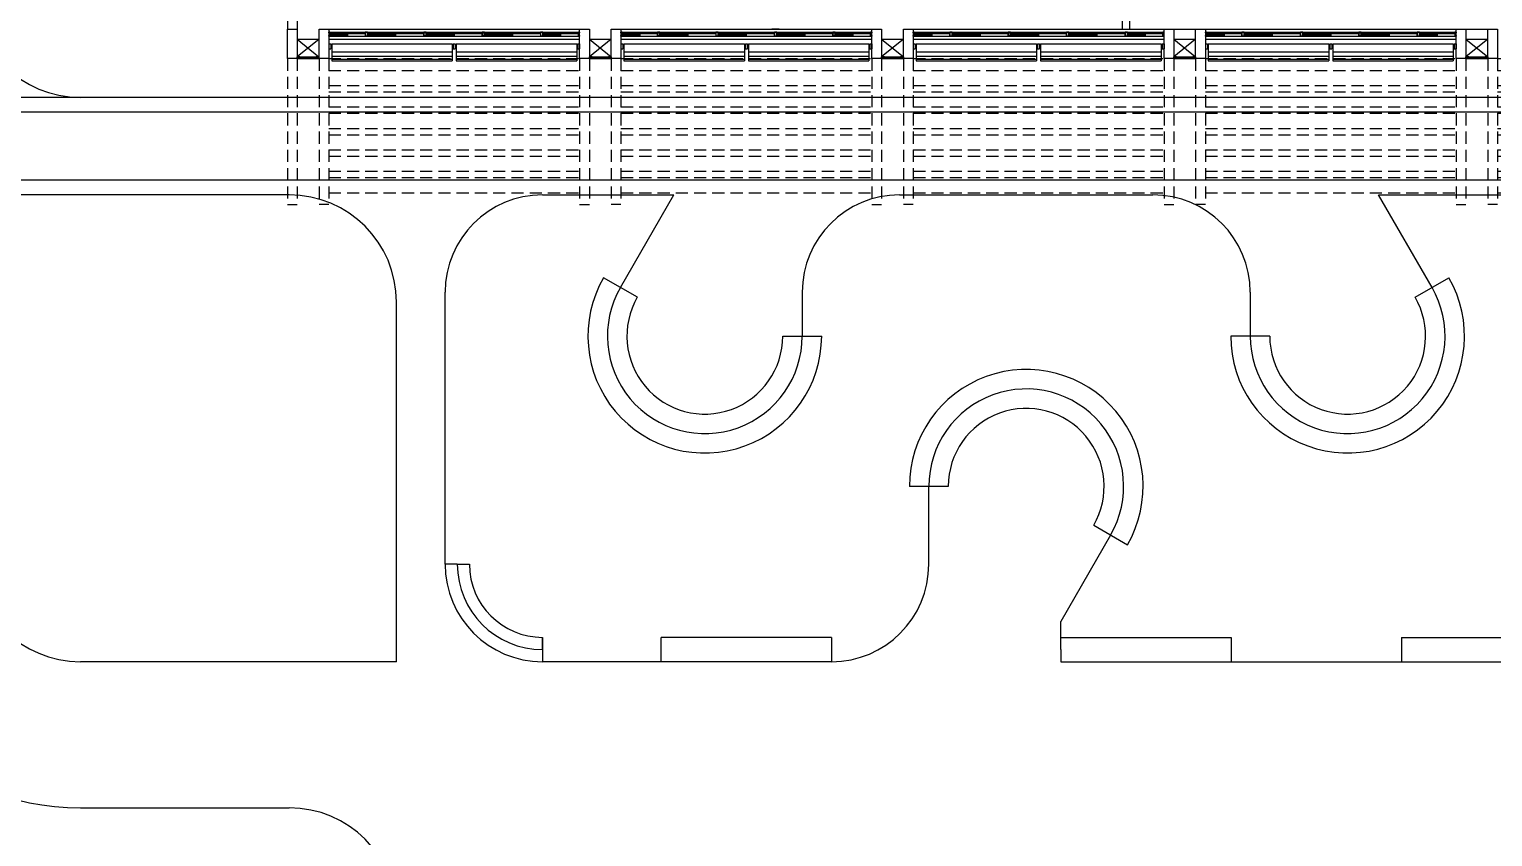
# Model space of a CAD drawing. Header units: millimetres. Extents: x 2801 to 3319, y 1187 to 1422.
# Drawn here: x 2967.02 to 2997.07, y 1297.77 to 1314.35 of the extents above; entities that cross this region are included whole.
import ezdxf

# ---------------------------------------------------------------- set-up
doc = ezdxf.new("R2010")
doc.units = ezdxf.units.MM
doc.linetypes.add('HIDDEN', pattern=[0.375, 0.25, -0.125])
for name, color, linetype in [('AR-ALV', 2, 'Continuous'), ('ar-banco-v', 1, 'Continuous'), ('AR-BRISES', 1, 'Continuous'), ('AR-CALÇADA', 1, 'Continuous'), ('AR-ESQ', 1, 'Continuous'), ('AR-ESQ-V', 1, 'Continuous'), ('AR-ESTC', 3, 'Continuous'), ('AR-PEITORIL', 1, 'Continuous'), ('AR-PERGOLAPROJ', 1, 'HIDDEN'), ('AR-PISO', 1, 'Continuous'), ('ar-podotactil', 1, 'Continuous'), ('AR-SHAFT', 1, 'Continuous'), ('BR-LINHAS', 1, 'Continuous'), ('BR-MONTANTE', 242, 'Continuous'), ('BR-PAINEL', 1, 'Continuous'), ('BR-SUPORTE', 1, 'Continuous'), ('DT-ESQ-BAGUETE-C', 2, 'Continuous'), ('DT-ESQ-BAGUETE-V', 1, 'Continuous'), ('DT-ESQ-CHAPA DOBRADA-V', 1, 'Continuous'), ('DT-ESQ-PERFIL CADEIRA-C', 2, 'Continuous'), ('DT-ESQ-PERFIL CADEIRA-V', 1, 'Continuous'), ('DT-ESQ-PERFIL U SIMPLES-C', 2, 'Continuous'), ('DT-ESQ-PERFIL U-C', 2, 'Continuous'), ('DT-ESQ-PERFIL U-V', 1, 'Continuous'), ('DT-ESQ-VENEZIANA-C', 2, 'Continuous'), ('DT-ESQ-VENEZIANA-V', 2, 'Continuous'), ('DT-ESQ-VIDRO-C', 2, 'Continuous'), ('insercao', 4, 'Continuous'), ('PG-PROJ', 1, 'HIDDEN')]:
    doc.layers.add(name, color=color, linetype=linetype)

# ---------------------------------------------------------------- blocks, each defined once
blk = doc.blocks.new('EF40-P')
at = {"layer": 'DT-ESQ-BAGUETE-C', "color": 2, "ltscale": 0.1}
for points in [[(0.073, -0.125), (0.06, -0.125), (0.06, -0.124), (0.073, -0.124, 0.414214), (0.073, -0.123), (0.073, -0.112, 0.414214), (0.073, -0.112), (0.06, -0.112), (0.06, -0.11), (0.073, -0.11, -0.414214), (0.075, -0.112), (0.075, -0.124, -0.414214)], [(0.339, -0.125), (0.352, -0.125), (0.352, -0.124), (0.34, -0.124, -0.414214), (0.339, -0.123), (0.339, -0.112, -0.414214), (0.34, -0.112), (0.352, -0.112), (0.352, -0.11), (0.339, -0.11, 0.414214), (0.337, -0.112), (0.337, -0.124, 0.414214)], [(0.422, -0.08), (0.409, -0.08), (0.409, -0.079), (0.422, -0.079, 0.414214), (0.422, -0.078), (0.422, -0.067, 0.414214), (0.422, -0.067), (0.409, -0.067), (0.409, -0.065), (0.422, -0.065, -0.414214), (0.424, -0.067), (0.424, -0.079, -0.414214)], [(0.702, -0.08), (0.715, -0.08), (0.715, -0.079), (0.702, -0.079, -0.414214), (0.702, -0.078), (0.702, -0.067, -0.414214), (0.702, -0.067), (0.715, -0.067), (0.715, -0.065), (0.702, -0.065, 0.414214), (0.7, -0.067), (0.7, -0.079, 0.414214)], [(0.848, -0.125), (0.835, -0.125), (0.835, -0.124), (0.848, -0.124, 0.414214), (0.848, -0.123), (0.848, -0.112, 0.414214), (0.848, -0.112), (0.835, -0.112), (0.835, -0.11), (0.848, -0.11, -0.414214), (0.85, -0.112), (0.85, -0.124, -0.414214)], [(1.326, -0.125), (1.34, -0.125), (1.34, -0.124), (1.327, -0.124, -0.414214), (1.326, -0.123), (1.326, -0.112, -0.414214), (1.327, -0.112), (1.34, -0.112), (1.34, -0.11), (1.326, -0.11, 0.414214), (1.325, -0.112), (1.325, -0.124, 0.414214)], [(1.41, -0.08), (1.396, -0.08), (1.396, -0.079), (1.409, -0.079, 0.414214), (1.41, -0.078), (1.41, -0.067, 0.414214), (1.409, -0.067), (1.396, -0.067), (1.396, -0.065), (1.41, -0.065, -0.414214), (1.411, -0.067), (1.411, -0.079, -0.414214)], [(1.901, -0.08), (1.915, -0.08), (1.915, -0.079), (1.902, -0.079, -0.414214), (1.901, -0.078), (1.901, -0.067, -0.414214), (1.902, -0.067), (1.915, -0.067), (1.915, -0.065), (1.901, -0.065, 0.414214), (1.9, -0.067), (1.9, -0.079, 0.414214)], [(2.048, -0.125), (2.035, -0.125), (2.035, -0.124), (2.048, -0.124, 0.414214), (2.048, -0.123), (2.048, -0.112, 0.414214), (2.048, -0.112), (2.035, -0.112), (2.035, -0.11), (2.048, -0.11, -0.414214), (2.05, -0.112), (2.05, -0.124, -0.414214)], [(2.526, -0.125), (2.54, -0.125), (2.54, -0.124), (2.527, -0.124, -0.414214), (2.526, -0.123), (2.526, -0.112, -0.414214), (2.527, -0.112), (2.54, -0.112), (2.54, -0.11), (2.526, -0.11, 0.414214), (2.525, -0.112), (2.525, -0.124, 0.414214)], [(2.61, -0.08), (2.596, -0.08), (2.596, -0.079), (2.609, -0.079, 0.414214), (2.61, -0.078), (2.61, -0.067, 0.414214), (2.609, -0.067), (2.596, -0.067), (2.596, -0.065), (2.61, -0.065, -0.414214), (2.611, -0.067), (2.611, -0.079, -0.414214)], [(3.101, -0.08), (3.115, -0.08), (3.115, -0.079), (3.102, -0.079, -0.414214), (3.101, -0.078), (3.101, -0.067, -0.414214), (3.102, -0.067), (3.115, -0.067), (3.115, -0.065), (3.101, -0.065, 0.414214), (3.1, -0.067), (3.1, -0.079, 0.414214)], [(3.248, -0.125), (3.235, -0.125), (3.235, -0.124), (3.248, -0.124, 0.414214), (3.248, -0.123), (3.248, -0.112, 0.414214), (3.248, -0.112), (3.235, -0.112), (3.235, -0.11), (3.248, -0.11, -0.414214), (3.25, -0.112), (3.25, -0.124, -0.414214)], [(3.726, -0.125), (3.74, -0.125), (3.74, -0.124), (3.727, -0.124, -0.414214), (3.726, -0.123), (3.726, -0.112, -0.414214), (3.727, -0.112), (3.74, -0.112), (3.74, -0.11), (3.726, -0.11, 0.414214), (3.725, -0.112), (3.725, -0.124, 0.414214)], [(3.81, -0.08), (3.796, -0.08), (3.796, -0.079), (3.809, -0.079, 0.414214), (3.81, -0.078), (3.81, -0.067, 0.414214), (3.809, -0.067), (3.796, -0.067), (3.796, -0.065), (3.81, -0.065, -0.414214), (3.811, -0.067), (3.811, -0.079, -0.414214)], [(4.301, -0.08), (4.315, -0.08), (4.315, -0.079), (4.302, -0.079, -0.414214), (4.301, -0.078), (4.301, -0.067, -0.414214), (4.302, -0.067), (4.315, -0.067), (4.315, -0.065), (4.301, -0.065, 0.414214), (4.3, -0.067), (4.3, -0.079, 0.414214)], [(4.448, -0.125), (4.435, -0.125), (4.435, -0.124), (4.448, -0.124, 0.414214), (4.448, -0.123), (4.448, -0.112, 0.414214), (4.448, -0.112), (4.435, -0.112), (4.435, -0.11), (4.448, -0.11, -0.414214), (4.45, -0.112), (4.45, -0.124, -0.414214)], [(4.714, -0.125), (4.727, -0.125), (4.727, -0.124), (4.714, -0.124, -0.414214), (4.714, -0.123), (4.714, -0.112, -0.414214), (4.714, -0.112), (4.727, -0.112), (4.727, -0.11), (4.714, -0.11, 0.414214), (4.712, -0.112), (4.712, -0.124, 0.414214)], [(4.797, -0.08), (4.784, -0.08), (4.784, -0.079), (4.797, -0.079, 0.414214), (4.797, -0.078), (4.797, -0.067, 0.414214), (4.797, -0.067), (4.784, -0.067), (4.784, -0.065), (4.797, -0.065, -0.414214), (4.799, -0.067), (4.799, -0.079, -0.414214)], [(5.076, -0.08), (5.09, -0.08), (5.09, -0.079), (5.077, -0.079, -0.414214), (5.076, -0.078), (5.076, -0.067, -0.414214), (5.077, -0.067), (5.09, -0.067), (5.09, -0.065), (5.076, -0.065, 0.414214), (5.075, -0.067), (5.075, -0.079, 0.414214)]]:
    blk.add_lwpolyline(points, format="xyb", close=True, dxfattribs=at)
at = {"layer": 'DT-ESQ-BAGUETE-V', "color": 1, "ltscale": 0.1}
for p, q in [((0.073, -0.11), (0.339, -0.11)), ((0.848, -0.11), (1.326, -0.11)), ((2.048, -0.11), (2.526, -0.11)), ((3.248, -0.11), (3.726, -0.11)), ((4.448, -0.11), (4.714, -0.11))]:
    blk.add_line(p, q, dxfattribs=at)
at = {"layer": 'DT-ESQ-BAGUETE-V', "ltscale": 0.1}
for p, q in [((0.422, -0.065), (0.702, -0.065)), ((1.41, -0.065), (1.901, -0.065)), ((2.61, -0.065), (3.101, -0.065)), ((3.81, -0.065), (4.301, -0.065)), ((4.797, -0.065), (5.076, -0.065))]:
    blk.add_line(p, q, dxfattribs=at)
at = {"layer": 'DT-ESQ-CHAPA DOBRADA-V', "ltscale": 0.1}
for p, q in [((0.025, -0.077), (0.374, -0.077)), ((0.025, -0.08), (0.374, -0.08)), ((0.8, -0.077), (1.361, -0.077)), ((0.8, -0.08), (1.361, -0.08)), ((4.4, -0.077), (4.749, -0.077)), ((4.4, -0.08), (4.749, -0.08))]:
    blk.add_line(p, q, dxfattribs=at)
at = {"layer": 'DT-ESQ-CHAPA DOBRADA-V', "color": 1, "ltscale": 0.1}
for p, q in [((2, -0.077), (2.561, -0.077)), ((2, -0.08), (2.561, -0.08)), ((3.2, -0.077), (3.761, -0.077)), ((3.2, -0.08), (3.761, -0.08))]:
    blk.add_line(p, q, dxfattribs=at)
at = {"layer": 'DT-ESQ-PERFIL CADEIRA-C', "color": 2, "ltscale": 0.1}
for p, q in [((0.025, -0.134), (0.073, -0.134)), ((0.385, -0.134), (0.339, -0.134)), ((0.376, -0.088), (0.422, -0.088)), ((0.75, -0.088), (0.702, -0.088)), ((0.8, -0.134), (0.848, -0.134)), ((1.373, -0.134), (1.326, -0.134)), ((1.363, -0.088), (1.41, -0.088)), ((1.95, -0.088), (1.901, -0.088)), ((2, -0.134), (2.048, -0.134)), ((2.573, -0.134), (2.526, -0.134)), ((2.563, -0.088), (2.61, -0.088)), ((3.15, -0.088), (3.101, -0.088)), ((3.2, -0.134), (3.248, -0.134)), ((3.773, -0.134), (3.726, -0.134)), ((3.763, -0.088), (3.81, -0.088)), ((4.35, -0.088), (4.301, -0.088)), ((4.76, -0.134), (4.714, -0.134)), ((4.751, -0.088), (4.797, -0.088)), ((5.125, -0.088), (5.076, -0.088))]:
    blk.add_line(p, q, dxfattribs=at)
at = {"layer": 'DT-ESQ-PERFIL CADEIRA-C', "ltscale": 0.1}
blk.add_line((4.4, -0.134), (4.448, -0.134), dxfattribs=at)
at = {"layer": 'DT-ESQ-PERFIL CADEIRA-C', "color": 2, "ltscale": 0.1}
for points in [[(0.073, -0.135), (0.025, -0.135), (0.025, -0.134), (0.06, -0.134, -0.198912), (0.059, -0.133, -0.198913), (0.058, -0.132), (0.058, -0.112, 0.414214), (0.058, -0.112), (0.025, -0.112), (0.025, -0.11), (0.058, -0.11, -0.414214), (0.06, -0.112), (0.06, -0.124), (0.06, -0.125), (0.06, -0.132), (0.073, -0.132, -1)], [(0.339, -0.132, 1), (0.339, -0.135), (0.385, -0.135, 0.414214), (0.387, -0.133), (0.387, -0.112, 0.414214), (0.385, -0.11), (0.354, -0.11, 0.414214), (0.352, -0.112), (0.352, -0.132)], [(0.352, -0.134, 0.198913), (0.354, -0.133, 0.198913), (0.354, -0.132), (0.354, -0.112, -0.414214), (0.354, -0.112), (0.385, -0.112, -0.414214), (0.386, -0.112), (0.386, -0.133, -0.414214), (0.385, -0.134)], [(0.422, -0.087, -1), (0.422, -0.09), (0.376, -0.09, -0.414214), (0.374, -0.088), (0.374, -0.067, -0.414214), (0.376, -0.065), (0.407, -0.065, -0.414214), (0.409, -0.067), (0.409, -0.087)], [(0.409, -0.088, -0.198913), (0.408, -0.088, -0.198913), (0.407, -0.087), (0.407, -0.067, 0.414214), (0.407, -0.067), (0.376, -0.067, 0.414214), (0.375, -0.067), (0.375, -0.088, 0.414214), (0.376, -0.088)], [(0.702, -0.09), (0.75, -0.09), (0.75, -0.088), (0.715, -0.088, 0.198912), (0.716, -0.088, 0.198913), (0.716, -0.087), (0.716, -0.067, -0.414214), (0.717, -0.067), (0.75, -0.067), (0.75, -0.065), (0.716, -0.065, 0.414214), (0.715, -0.067), (0.715, -0.079), (0.715, -0.08), (0.715, -0.087), (0.702, -0.087, 1)], [(0.848, -0.135), (0.8, -0.135), (0.8, -0.134), (0.835, -0.134, -0.198912), (0.834, -0.133, -0.198913), (0.833, -0.132), (0.833, -0.112, 0.414214), (0.833, -0.112), (0.8, -0.112), (0.8, -0.11), (0.833, -0.11, -0.414214), (0.835, -0.112), (0.835, -0.124), (0.835, -0.125), (0.835, -0.132), (0.848, -0.132, -1)], [(1.326, -0.132, 1), (1.326, -0.135), (1.373, -0.135, 0.414214), (1.375, -0.133), (1.375, -0.112, 0.414214), (1.373, -0.11), (1.341, -0.11, 0.414214), (1.34, -0.112), (1.34, -0.132)], [(1.34, -0.134, 0.198913), (1.341, -0.133, 0.198913), (1.341, -0.132), (1.341, -0.112, -0.414214), (1.342, -0.112), (1.373, -0.112, -0.414214), (1.373, -0.112), (1.373, -0.133, -0.414214), (1.373, -0.134)], [(1.41, -0.087, -1), (1.41, -0.09), (1.363, -0.09, -0.414214), (1.361, -0.088), (1.361, -0.067, -0.414214), (1.363, -0.065), (1.395, -0.065, -0.414214), (1.396, -0.067), (1.396, -0.087)], [(1.396, -0.088, -0.198913), (1.395, -0.088, -0.198913), (1.395, -0.087), (1.395, -0.067, 0.414214), (1.394, -0.067), (1.363, -0.067, 0.414214), (1.363, -0.067), (1.363, -0.088, 0.414214), (1.363, -0.088)], [(1.901, -0.09), (1.95, -0.09), (1.95, -0.088), (1.915, -0.088, 0.198912), (1.916, -0.088, 0.198913), (1.916, -0.087), (1.916, -0.067, -0.414214), (1.917, -0.067), (1.95, -0.067), (1.95, -0.065), (1.916, -0.065, 0.414214), (1.915, -0.067), (1.915, -0.079), (1.915, -0.08), (1.915, -0.087), (1.901, -0.087, 1)], [(2.048, -0.135), (2, -0.135), (2, -0.134), (2.035, -0.134, -0.198912), (2.034, -0.133, -0.198913), (2.033, -0.132), (2.033, -0.112, 0.414214), (2.033, -0.112), (2, -0.112), (2, -0.11), (2.033, -0.11, -0.414214), (2.035, -0.112), (2.035, -0.124), (2.035, -0.125), (2.035, -0.132), (2.048, -0.132, -1)], [(2.526, -0.132, 1), (2.526, -0.135), (2.573, -0.135, 0.414214), (2.575, -0.133), (2.575, -0.112, 0.414214), (2.573, -0.11), (2.541, -0.11, 0.414214), (2.54, -0.112), (2.54, -0.132)], [(2.54, -0.134, 0.198913), (2.541, -0.133, 0.198913), (2.541, -0.132), (2.541, -0.112, -0.414214), (2.542, -0.112), (2.573, -0.112, -0.414214), (2.573, -0.112), (2.573, -0.133, -0.414214), (2.573, -0.134)], [(2.61, -0.087, -1), (2.61, -0.09), (2.563, -0.09, -0.414214), (2.561, -0.088), (2.561, -0.067, -0.414214), (2.563, -0.065), (2.595, -0.065, -0.414214), (2.596, -0.067), (2.596, -0.087)], [(2.596, -0.088, -0.198913), (2.595, -0.088, -0.198913), (2.595, -0.087), (2.595, -0.067, 0.414214), (2.594, -0.067), (2.563, -0.067, 0.414214), (2.563, -0.067), (2.563, -0.088, 0.414214), (2.563, -0.088)], [(3.101, -0.09), (3.15, -0.09), (3.15, -0.088), (3.115, -0.088, 0.198912), (3.116, -0.088, 0.198913), (3.116, -0.087), (3.116, -0.067, -0.414214), (3.117, -0.067), (3.15, -0.067), (3.15, -0.065), (3.116, -0.065, 0.414214), (3.115, -0.067), (3.115, -0.079), (3.115, -0.08), (3.115, -0.087), (3.101, -0.087, 1)], [(3.248, -0.135), (3.2, -0.135), (3.2, -0.134), (3.235, -0.134, -0.198912), (3.234, -0.133, -0.198913), (3.233, -0.132), (3.233, -0.112, 0.414214), (3.233, -0.112), (3.2, -0.112), (3.2, -0.11), (3.233, -0.11, -0.414214), (3.235, -0.112), (3.235, -0.124), (3.235, -0.125), (3.235, -0.132), (3.248, -0.132, -1)], [(3.726, -0.132, 1), (3.726, -0.135), (3.773, -0.135, 0.414214), (3.775, -0.133), (3.775, -0.112, 0.414214), (3.773, -0.11), (3.741, -0.11, 0.414214), (3.74, -0.112), (3.74, -0.132)], [(3.74, -0.134, 0.198913), (3.741, -0.133, 0.198913), (3.741, -0.132), (3.741, -0.112, -0.414214), (3.742, -0.112), (3.773, -0.112, -0.414214), (3.773, -0.112), (3.773, -0.133, -0.414214), (3.773, -0.134)], [(3.81, -0.087, -1), (3.81, -0.09), (3.763, -0.09, -0.414214), (3.761, -0.088), (3.761, -0.067, -0.414214), (3.763, -0.065), (3.795, -0.065, -0.414214), (3.796, -0.067), (3.796, -0.087)], [(3.796, -0.088, -0.198913), (3.795, -0.088, -0.198913), (3.795, -0.087), (3.795, -0.067, 0.414214), (3.794, -0.067), (3.763, -0.067, 0.414214), (3.763, -0.067), (3.763, -0.088, 0.414214), (3.763, -0.088)], [(4.301, -0.09), (4.35, -0.09), (4.35, -0.088), (4.315, -0.088, 0.198912), (4.316, -0.088, 0.198913), (4.316, -0.087), (4.316, -0.067, -0.414214), (4.317, -0.067), (4.35, -0.067), (4.35, -0.065), (4.316, -0.065, 0.414214), (4.315, -0.067), (4.315, -0.079), (4.315, -0.08), (4.315, -0.087), (4.301, -0.087, 1)], [(4.448, -0.135), (4.4, -0.135), (4.4, -0.134), (4.435, -0.134, -0.198912), (4.434, -0.133, -0.198913), (4.433, -0.132), (4.433, -0.112, 0.414214), (4.433, -0.112), (4.4, -0.112), (4.4, -0.11), (4.433, -0.11, -0.414214), (4.435, -0.112), (4.435, -0.124), (4.435, -0.125), (4.435, -0.132), (4.448, -0.132, -1)], [(4.714, -0.132, 1), (4.714, -0.135), (4.76, -0.135, 0.414214), (4.762, -0.133), (4.762, -0.112, 0.414214), (4.76, -0.11), (4.729, -0.11, 0.414214), (4.727, -0.112), (4.727, -0.132)], [(4.727, -0.134, 0.198913), (4.729, -0.133, 0.198913), (4.729, -0.132), (4.729, -0.112, -0.414214), (4.729, -0.112), (4.76, -0.112, -0.414214), (4.761, -0.112), (4.761, -0.133, -0.414214), (4.76, -0.134)], [(4.797, -0.087, -1), (4.797, -0.09), (4.751, -0.09, -0.414214), (4.749, -0.088), (4.749, -0.067, -0.414214), (4.751, -0.065), (4.782, -0.065, -0.414214), (4.784, -0.067), (4.784, -0.087)], [(4.784, -0.088, -0.198913), (4.783, -0.088, -0.198913), (4.782, -0.087), (4.782, -0.067, 0.414214), (4.782, -0.067), (4.751, -0.067, 0.414214), (4.75, -0.067), (4.75, -0.088, 0.414214), (4.751, -0.088)], [(5.076, -0.09), (5.125, -0.09), (5.125, -0.088), (5.09, -0.088, 0.198912), (5.091, -0.088, 0.198913), (5.091, -0.087), (5.091, -0.067, -0.414214), (5.092, -0.067), (5.125, -0.067), (5.125, -0.065), (5.091, -0.065, 0.414214), (5.09, -0.067), (5.09, -0.079), (5.09, -0.08), (5.09, -0.087), (5.076, -0.087, 1)]]:
    blk.add_lwpolyline(points, format="xyb", close=True, dxfattribs=at)
at = {"layer": 'DT-ESQ-PERFIL CADEIRA-V', "color": 1, "ltscale": 0.1}
for p, q in [((0.073, -0.135), (0.339, -0.135)), ((0.848, -0.135), (1.326, -0.135)), ((2.048, -0.135), (2.526, -0.135)), ((2.595, -0.09), (3.101, -0.09)), ((3.795, -0.09), (4.301, -0.09)), ((4.448, -0.135), (4.714, -0.135)), ((4.782, -0.09), (5.076, -0.09))]:
    blk.add_line(p, q, dxfattribs=at)
at = {"layer": 'DT-ESQ-PERFIL CADEIRA-V', "ltscale": 0.1}
for p, q in [((0.407, -0.09), (0.702, -0.09)), ((1.395, -0.09), (1.901, -0.09))]:
    blk.add_line(p, q, dxfattribs=at)
at = {"layer": 'DT-ESQ-PERFIL CADEIRA-V', "color": 2, "ltscale": 0.1}
blk.add_line((3.248, -0.135), (3.726, -0.135), dxfattribs=at)
at = {"layer": 'DT-ESQ-PERFIL U SIMPLES-C', "color": 2, "ltscale": 0.1}
for points in [[(0.376, -0.102), (0.384, -0.102), (0.384, -0.1), (0.376, -0.1, -0.414214), (0.375, -0.1), (0.375, -0.092, -0.414214), (0.376, -0.091), (0.384, -0.091), (0.384, -0.09), (0.376, -0.09, 0.414214), (0.374, -0.092), (0.374, -0.1, 0.414214)], [(0.385, -0.098), (0.378, -0.098), (0.378, -0.1), (0.385, -0.1, -0.414214), (0.386, -0.1), (0.386, -0.108, -0.414214), (0.385, -0.109), (0.378, -0.109), (0.378, -0.11), (0.385, -0.11, 0.414214), (0.387, -0.108), (0.387, -0.1, 0.414214)], [(1.363, -0.102), (1.371, -0.102), (1.371, -0.1), (1.363, -0.1, -0.414214), (1.363, -0.1), (1.363, -0.092, -0.414214), (1.363, -0.091), (1.371, -0.091), (1.371, -0.09), (1.363, -0.09, 0.414214), (1.361, -0.092), (1.361, -0.1, 0.414214)], [(1.373, -0.098), (1.365, -0.098), (1.365, -0.1), (1.373, -0.1, -0.414214), (1.373, -0.1), (1.373, -0.108, -0.414214), (1.373, -0.109), (1.365, -0.109), (1.365, -0.11), (1.373, -0.11, 0.414214), (1.375, -0.108), (1.375, -0.1, 0.414214)], [(2.563, -0.102), (2.571, -0.102), (2.571, -0.1), (2.563, -0.1, -0.414214), (2.563, -0.1), (2.563, -0.092, -0.414214), (2.563, -0.091), (2.571, -0.091), (2.571, -0.09), (2.563, -0.09, 0.414214), (2.561, -0.092), (2.561, -0.1, 0.414214)], [(2.573, -0.098), (2.565, -0.098), (2.565, -0.1), (2.573, -0.1, -0.414214), (2.573, -0.1), (2.573, -0.108, -0.414214), (2.573, -0.109), (2.565, -0.109), (2.565, -0.11), (2.573, -0.11, 0.414214), (2.575, -0.108), (2.575, -0.1, 0.414214)], [(3.763, -0.102), (3.771, -0.102), (3.771, -0.1), (3.763, -0.1, -0.414214), (3.763, -0.1), (3.763, -0.092, -0.414214), (3.763, -0.091), (3.771, -0.091), (3.771, -0.09), (3.763, -0.09, 0.414214), (3.761, -0.092), (3.761, -0.1, 0.414214)], [(3.773, -0.098), (3.765, -0.098), (3.765, -0.1), (3.773, -0.1, -0.414214), (3.773, -0.1), (3.773, -0.108, -0.414214), (3.773, -0.109), (3.765, -0.109), (3.765, -0.11), (3.773, -0.11, 0.414214), (3.775, -0.108), (3.775, -0.1, 0.414214)], [(4.751, -0.102), (4.759, -0.102), (4.759, -0.1), (4.751, -0.1, -0.414214), (4.75, -0.1), (4.75, -0.092, -0.414214), (4.751, -0.091), (4.759, -0.091), (4.759, -0.09), (4.751, -0.09, 0.414214), (4.749, -0.092), (4.749, -0.1, 0.414214)], [(4.76, -0.098), (4.752, -0.098), (4.752, -0.1), (4.76, -0.1, -0.414214), (4.761, -0.1), (4.761, -0.108, -0.414214), (4.76, -0.109), (4.752, -0.109), (4.752, -0.11), (4.76, -0.11, 0.414214), (4.762, -0.108), (4.762, -0.1, 0.414214)]]:
    blk.add_lwpolyline(points, format="xyb", close=True, dxfattribs=at)
at = {"layer": 'DT-ESQ-PERFIL U-C', "color": 2, "ltscale": 0.1}
for points in [[(0, -0.062, -0.414214), (0.001, -0.06), (0.023, -0.06, -0.414214), (0.025, -0.062), (0.025, -0.139, -0.414214), (0.023, -0.14), (0.001, -0.14, -0.414214), (0, -0.139), (0, -0.125), (0.001, -0.125), (0.001, -0.138, 0.414214), (0.002, -0.139), (0.023, -0.139, 0.414214), (0.023, -0.138), (0.023, -0.062, 0.414214), (0.023, -0.062), (0.002, -0.062, 0.414214), (0.001, -0.062), (0.001, -0.075), (0, -0.075)], [(0.775, -0.062, 0.414214), (0.773, -0.06), (0.751, -0.06, 0.414214), (0.75, -0.062), (0.75, -0.139, 0.414214), (0.751, -0.14), (0.773, -0.14, 0.414214), (0.775, -0.139), (0.775, -0.125), (0.773, -0.125), (0.773, -0.138, -0.414214), (0.773, -0.139), (0.752, -0.139, -0.414214), (0.751, -0.138), (0.751, -0.062, -0.414214), (0.752, -0.062), (0.773, -0.062, -0.414214), (0.773, -0.062), (0.773, -0.075), (0.775, -0.075)], [(0.775, -0.062, -0.414214), (0.776, -0.06), (0.798, -0.06, -0.414214), (0.8, -0.062), (0.8, -0.139, -0.414214), (0.798, -0.14), (0.776, -0.14, -0.414214), (0.775, -0.139), (0.775, -0.125), (0.776, -0.125), (0.776, -0.138, 0.414214), (0.777, -0.139), (0.798, -0.139, 0.414214), (0.798, -0.138), (0.798, -0.062, 0.414214), (0.798, -0.062), (0.777, -0.062, 0.414214), (0.776, -0.062), (0.776, -0.075), (0.775, -0.075)], [(1.975, -0.062, 0.414214), (1.973, -0.06), (1.951, -0.06, 0.414214), (1.95, -0.062), (1.95, -0.139, 0.414214), (1.951, -0.14), (1.973, -0.14, 0.414214), (1.975, -0.139), (1.975, -0.125), (1.973, -0.125), (1.973, -0.138, -0.414214), (1.973, -0.139), (1.952, -0.139, -0.414214), (1.951, -0.138), (1.951, -0.062, -0.414214), (1.952, -0.062), (1.973, -0.062, -0.414214), (1.973, -0.062), (1.973, -0.075), (1.975, -0.075)], [(1.975, -0.062, -0.414214), (1.976, -0.06), (1.998, -0.06, -0.414214), (2, -0.062), (2, -0.139, -0.414214), (1.998, -0.14), (1.976, -0.14, -0.414214), (1.975, -0.139), (1.975, -0.125), (1.976, -0.125), (1.976, -0.138, 0.414214), (1.977, -0.139), (1.998, -0.139, 0.414214), (1.998, -0.138), (1.998, -0.062, 0.414214), (1.998, -0.062), (1.977, -0.062, 0.414214), (1.976, -0.062), (1.976, -0.075), (1.975, -0.075)], [(3.175, -0.062, 0.414214), (3.173, -0.06), (3.151, -0.06, 0.414214), (3.15, -0.062), (3.15, -0.139, 0.414214), (3.151, -0.14), (3.173, -0.14, 0.414214), (3.175, -0.139), (3.175, -0.125), (3.173, -0.125), (3.173, -0.138, -0.414214), (3.173, -0.139), (3.152, -0.139, -0.414214), (3.151, -0.138), (3.151, -0.062, -0.414214), (3.152, -0.062), (3.173, -0.062, -0.414214), (3.173, -0.062), (3.173, -0.075), (3.175, -0.075)], [(3.175, -0.062, -0.414214), (3.176, -0.06), (3.198, -0.06, -0.414214), (3.2, -0.062), (3.2, -0.139, -0.414214), (3.198, -0.14), (3.176, -0.14, -0.414214), (3.175, -0.139), (3.175, -0.125), (3.176, -0.125), (3.176, -0.138, 0.414214), (3.177, -0.139), (3.198, -0.139, 0.414214), (3.198, -0.138), (3.198, -0.062, 0.414214), (3.198, -0.062), (3.177, -0.062, 0.414214), (3.176, -0.062), (3.176, -0.075), (3.175, -0.075)], [(4.375, -0.062, 0.414214), (4.373, -0.06), (4.351, -0.06, 0.414214), (4.35, -0.062), (4.35, -0.139, 0.414214), (4.351, -0.14), (4.373, -0.14, 0.414214), (4.375, -0.139), (4.375, -0.125), (4.373, -0.125), (4.373, -0.138, -0.414214), (4.373, -0.139), (4.352, -0.139, -0.414214), (4.351, -0.138), (4.351, -0.062, -0.414214), (4.352, -0.062), (4.373, -0.062, -0.414214), (4.373, -0.062), (4.373, -0.075), (4.375, -0.075)], [(4.375, -0.062, -0.414214), (4.376, -0.06), (4.398, -0.06, -0.414214), (4.4, -0.062), (4.4, -0.139, -0.414214), (4.398, -0.14), (4.376, -0.14, -0.414214), (4.375, -0.139), (4.375, -0.125), (4.376, -0.125), (4.376, -0.138, 0.414214), (4.377, -0.139), (4.398, -0.139, 0.414214), (4.398, -0.138), (4.398, -0.062, 0.414214), (4.398, -0.062), (4.377, -0.062, 0.414214), (4.376, -0.062), (4.376, -0.075), (4.375, -0.075)], [(5.15, -0.062, 0.414214), (5.148, -0.06), (5.126, -0.06, 0.414214), (5.125, -0.062), (5.125, -0.139, 0.414214), (5.126, -0.14), (5.148, -0.14, 0.414214), (5.15, -0.139), (5.15, -0.125), (5.148, -0.125), (5.148, -0.138, -0.414214), (5.148, -0.139), (5.127, -0.139, -0.414214), (5.126, -0.138), (5.126, -0.062, -0.414214), (5.127, -0.062), (5.148, -0.062, -0.414214), (5.148, -0.062), (5.148, -0.075), (5.15, -0.075)]]:
    blk.add_lwpolyline(points, format="xyb", close=True, dxfattribs=at)
at = {"layer": 'DT-ESQ-PERFIL U-V', "color": 1, "ltscale": 0.1}
for p, q in [((0.023, -0.06), (0.751, -0.06)), ((0.023, -0.14), (0.751, -0.14)), ((0.798, -0.06), (1.951, -0.06)), ((0.798, -0.14), (1.951, -0.14)), ((1.998, -0.06), (3.151, -0.06)), ((1.998, -0.14), (3.151, -0.14)), ((4.398, -0.06), (5.126, -0.06)), ((4.398, -0.14), (5.126, -0.14))]:
    blk.add_line(p, q, dxfattribs=at)
at = {"layer": 'DT-ESQ-PERFIL U-V', "ltscale": 0.1}
for p, q in [((3.198, -0.06), (4.351, -0.06)), ((3.198, -0.14), (4.351, -0.14))]:
    blk.add_line(p, q, dxfattribs=at)
at = {"layer": 'DT-ESQ-VIDRO-C', "ltscale": 0.1}
for points in [[(0.063, -0.13), (0.063, -0.127), (0.349, -0.127), (0.349, -0.13)], [(0.713, -0.085), (0.713, -0.082), (0.411, -0.082), (0.411, -0.085)], [(0.838, -0.13), (0.838, -0.127), (1.337, -0.127), (1.337, -0.13)], [(1.912, -0.085), (1.912, -0.082), (1.399, -0.082), (1.399, -0.085)], [(2.038, -0.13), (2.038, -0.127), (2.537, -0.127), (2.537, -0.13)], [(3.112, -0.085), (3.112, -0.082), (2.599, -0.082), (2.599, -0.085)], [(3.238, -0.13), (3.238, -0.127), (3.737, -0.127), (3.737, -0.13)], [(4.312, -0.085), (4.312, -0.082), (3.799, -0.082), (3.799, -0.085)], [(4.438, -0.13), (4.438, -0.127), (4.724, -0.127), (4.724, -0.13)], [(5.087, -0.085), (5.087, -0.082), (4.786, -0.082), (4.786, -0.085)]]:
    blk.add_lwpolyline(points, close=True, dxfattribs=at)
blk = doc.blocks.new('BR-MODULO1')
at = {"layer": 'BR-LINHAS'}
for p, q in [((0.06, -0.265), (2.535, -0.265)), ((2.615, -0.265), (5.09, -0.265)), ((0.06, -0.352), (2.535, -0.352)), ((0.06, -0.415), (2.535, -0.415)), ((2.615, -0.352), (5.09, -0.352)), ((2.615, -0.415), (5.09, -0.415))]:
    blk.add_line(p, q, dxfattribs=at)
at = {"layer": 'BR-MONTANTE'}
for p, q in [((0, -0.1), (0, -0.2)), ((0, -0.1), (0.04, -0.1)), ((0, -0.2), (0.04, -0.2)), ((0.04, -0.1), (0.04, -0.2)), ((2.555, -0.1), (2.595, -0.1)), ((2.555, -0.1), (2.555, -0.2)), ((2.555, -0.2), (2.595, -0.2)), ((2.595, -0.1), (2.595, -0.2)), ((5.11, -0.1), (5.11, -0.2)), ((5.11, -0.1), (5.15, -0.1)), ((5.11, -0.2), (5.15, -0.2)), ((5.15, -0.1), (5.15, -0.2))]:
    blk.add_line(p, q, dxfattribs=at)
at = {"layer": 'BR-PAINEL'}
for p, q in [((0.06, -0.1), (2.535, -0.1)), ((0.06, -0.1), (0.06, -0.45)), ((2.535, -0.1), (2.535, -0.45)), ((2.615, -0.1), (2.615, -0.45)), ((2.615, -0.1), (5.09, -0.1)), ((5.09, -0.1), (5.09, -0.45)), ((0.06, -0.45), (2.535, -0.45)), ((2.615, -0.45), (5.09, -0.45))]:
    blk.add_line(p, q, dxfattribs=at)
at = {"layer": 'BR-SUPORTE'}
for p, q in [((0.04, -0.14), (0.06, -0.14)), ((0.04, -0.16), (0.06, -0.16)), ((0.05, -0.14), (0.05, -0.16)), ((2.535, -0.14), (2.555, -0.14)), ((2.535, -0.16), (2.555, -0.16)), ((2.545, -0.14), (2.545, -0.16)), ((2.615, -0.14), (2.595, -0.14)), ((2.615, -0.16), (2.595, -0.16)), ((2.605, -0.14), (2.605, -0.16)), ((5.09, -0.14), (5.11, -0.14)), ((5.09, -0.16), (5.11, -0.16)), ((5.1, -0.14), (5.1, -0.16))]:
    blk.add_line(p, q, dxfattribs=at)
blk = doc.blocks.new('PG-MODULO1-PJ-B')
at = {"layer": 'PG-PROJ'}
for p, q in [((0, 0), (0, -3)), ((5.55, 0), (5.55, -3)), ((0.2, 0), (5.35, 0)), ((0.2, 0), (0.2, -3)), ((0.2, -0.245), (5.35, -0.245)), ((5.35, 0), (5.35, -3)), ((0.2, -0.555), (5.35, -0.555)), ((0.2, -0.685), (5.35, -0.685)), ((0.2, -0.995), (5.35, -0.995)), ((0.2, -1.125), (5.35, -1.125)), ((0.2, -1.435), (5.35, -1.435)), ((0.2, -1.565), (5.35, -1.565)), ((0.2, -1.875), (5.35, -1.875)), ((0.2, -2.005), (5.35, -2.005)), ((0.2, -2.315), (5.35, -2.315)), ((0.2, -2.445), (5.35, -2.445)), ((0.2, -3), (0, -3)), ((0.2, -2.755), (5.35, -2.755)), ((5.35, -3), (5.55, -3))]:
    blk.add_line(p, q, dxfattribs=at)
blk = doc.blocks.new('EF01C-P')
at = {"layer": 'DT-ESQ-BAGUETE-C', "ltscale": 0.1}
for points in [[(0.002, 0.035), (0.015, 0.035), (0.015, 0.033), (0.002, 0.033), (0.002, 0.005), (0.015, 0.005), (0.015, 0.004), (0.002, 0.004, -0.414214), (0, 0.005), (0, 0.033, -0.414214)], [(0.448, 0.035), (0.435, 0.035), (0.435, 0.033), (0.448, 0.033), (0.448, 0.005), (0.435, 0.005), (0.435, 0.004), (0.448, 0.004, 0.414214), (0.45, 0.005), (0.45, 0.033, 0.414214)]]:
    blk.add_lwpolyline(points, format="xyb", close=True, dxfattribs=at)
at = {"layer": 'DT-ESQ-PERFIL CADEIRA-C', "ltscale": 0.1}
for points in [[(0.01, 0.002), (0.01, 0.003), (0.002, 0.003, 1), (0.002, 0), (0.015, 0, 0.414214), (0.016, 0.002), (0.016, 0.033), (0.043, 0.033)], [(0.043, 0.006), (0.018, 0.006), (0.018, 0.016), (0.016, 0.016), (0.016, 0.006, 0.414214), (0.018, 0.005), (0.043, 0.005), (0.056, 0.005, 1), (0.056, 0.008), (0.043, 0.008), (0.043, 0.02), (0.043, 0.032), (0.056, 0.032, 1), (0.056, 0.035), (0.043, 0.035), (0.016, 0.035, 0.414214), (0.015, 0.033), (0.015, 0.002), (0.002, 0.002)], [(0.041, 0.02), (0.041, 0.032, -0.414214), (0.043, 0.033), (0.056, 0.033)], [(0.041, 0.02), (0.041, 0.008, 0.414214), (0.043, 0.006), (0.056, 0.006)], [(0.407, 0.006), (0.432, 0.006), (0.432, 0.016), (0.433, 0.016), (0.433, 0.006, -0.414214), (0.432, 0.005), (0.407, 0.005), (0.394, 0.005, -1), (0.394, 0.008), (0.407, 0.008), (0.407, 0.02), (0.407, 0.032), (0.394, 0.032, -1), (0.394, 0.035), (0.407, 0.035), (0.433, 0.035, -0.414214), (0.435, 0.033), (0.435, 0.002), (0.448, 0.002)], [(0.408, 0.02), (0.408, 0.032, 0.414214), (0.407, 0.033), (0.394, 0.033)], [(0.408, 0.02), (0.408, 0.008, -0.414214), (0.407, 0.006), (0.394, 0.006)], [(0.44, 0.002), (0.44, 0.003), (0.448, 0.003, -1), (0.448, 0), (0.435, 0, -0.414214), (0.433, 0.002), (0.433, 0.033), (0.407, 0.033)]]:
    blk.add_lwpolyline(points, format="xyb", dxfattribs=at)
at = {"layer": 'DT-ESQ-PERFIL CADEIRA-V', "ltscale": 0.1}
blk.add_line((0.015, 0), (0.435, 0), dxfattribs=at)
at = {"layer": 'DT-ESQ-VENEZIANA-C', "ltscale": 0.1}
for p, q in [((0.043, 0.011), (0.407, 0.011)), ((0.043, 0.009), (0.407, 0.009))]:
    blk.add_line(p, q, dxfattribs=at)
at = {"layer": 'DT-ESQ-VENEZIANA-V', "ltscale": 0.1}
blk.add_line((0.043, 0.031), (0.407, 0.031), dxfattribs=at)

msp = doc.modelspace()

# ---------------------------------------------------------------- linework, layer by layer
at = {"layer": 'AR-ALV'}
for p, q in [((2972.325, 1322.675), (2972.325, 1314.35)), ((2972.525, 1322.675), (2972.525, 1314.35)), ((2989.475, 1314.35), (2989.475, 1317.45)), ((2989.625, 1314.35), (2989.625, 1317.45)), ((2972.525, 1314.15), (2972.975, 1314.15)), ((2978.525, 1314.15), (2978.975, 1314.15)), ((2982.425, 1314.35), (2982.275, 1314.35)), ((2984.525, 1314.15), (2984.975, 1314.15)), ((2989.475, 1314.35), (2989.625, 1314.35)), ((2990.525, 1314.35), (2990.975, 1314.35)), ((2990.525, 1314.15), (2990.975, 1314.15)), ((2996.525, 1314.35), (2996.975, 1314.35)), ((2996.525, 1314.15), (2996.975, 1314.15))]:
    msp.add_line(p, q, dxfattribs=at)
at = {"layer": 'ar-banco-v'}
for p, q in [((2979.511, 1308.85), (2978.818, 1309.25)), ((2995.482, 1308.85), (2996.175, 1309.25)), ((2995.482, 1308.85), (2996.175, 1309.25)), ((2982.896, 1308.95), (2982.896, 1308.05)), ((2992.096, 1308.95), (2992.096, 1308.05)), ((2982.496, 1308.05), (2983.296, 1308.05)), ((2982.496, 1308.05), (2983.296, 1308.05)), ((2992.496, 1308.05), (2991.696, 1308.05)), ((2985.896, 1304.966), (2985.096, 1304.966)), ((2988.882, 1304.166), (2989.575, 1303.766))]:
    msp.add_line(p, q, dxfattribs=at)
for centre, radius, start, end in [((2980.896, 1308.05), 2.4, 150, 0), ((2980.896, 1308.05), 2, 150, 0), ((2994.096, 1308.05), 2.4, 180, 30), ((2994.096, 1308.05), 2, 180, 30), ((2980.896, 1308.05), 1.6, 150, 0), ((2994.096, 1308.05), 1.6, 180, 30), ((2987.496, 1304.966), 2.4, 330, 180), ((2987.496, 1304.966), 2, 330, 180), ((2987.496, 1304.966), 1.6, 330, 180)]:
    msp.add_arc(centre, radius, start, end, dxfattribs=at)
at = {"layer": 'AR-CALÇADA'}
for p, q in [((3036.5, 1312.95), (2968.075, 1312.95)), ((2972.364, 1310.95), (2965.875, 1310.95)), ((2977.564, 1310.95), (2980.261, 1310.95)), ((2979.164, 1309.05), (2980.261, 1310.95)), ((2984.896, 1310.95), (2990.096, 1310.95)), ((2995.828, 1309.05), (2994.732, 1310.95)), ((2994.732, 1310.95), (2998.704, 1310.95)), ((2974.564, 1301.366), (2974.564, 1308.75)), ((2975.564, 1303.366), (2975.564, 1308.95)), ((2985.496, 1303.366), (2985.496, 1304.966)), ((2989.228, 1303.966), (2988.204, 1302.192)), ((2988.204, 1301.866), (2988.204, 1302.192)), ((2974.564, 1301.366), (2968.075, 1301.366)), ((2983.496, 1301.366), (2977.564, 1301.366)), ((2991.704, 1301.366), (2995.204, 1301.366)), ((2968.075, 1298.366), (2972.364, 1298.366))]:
    msp.add_line(p, q, dxfattribs=at)
for centre, radius, start, end in [((2968.075, 1315.15), 2.2, 180, 270), ((2972.364, 1308.75), 2.2, 360, 90), ((2977.564, 1308.95), 2, 90, 180), ((2984.896, 1308.95), 2, 90, 180), ((2990.096, 1308.95), 2, 0, 90), ((2968.075, 1303.566), 5.2, 180, 270), ((2968.075, 1303.566), 2.2, 180, 270), ((2983.496, 1303.366), 2, 270, 360), ((2972.364, 1296.166), 2.2, 0, 90)]:
    msp.add_arc(centre, radius, start, end, dxfattribs=at)
at = {"layer": 'AR-ESQ-V'}
msp.add_line((2991.97, 1314.35), (2996.325, 1314.35), dxfattribs=at)
at = {"layer": 'AR-ESTC'}
for points in [[(2972.325, 1313.75), (2972.325, 1314.35), (2972.525, 1314.35), (2972.525, 1313.75)], [(2972.975, 1313.75), (2972.975, 1314.35), (2973.175, 1314.35), (2973.175, 1313.75)], [(2978.325, 1313.75), (2978.325, 1314.35), (2978.525, 1314.35), (2978.525, 1313.75)], [(2978.975, 1313.75), (2978.975, 1314.35), (2979.175, 1314.35), (2979.175, 1313.75)], [(2984.325, 1313.75), (2984.325, 1314.35), (2984.525, 1314.35), (2984.525, 1313.75)], [(2984.975, 1313.75), (2984.975, 1314.35), (2985.175, 1314.35), (2985.175, 1313.75)], [(2990.325, 1313.75), (2990.325, 1314.35), (2990.525, 1314.35), (2990.525, 1313.75)], [(2990.975, 1313.75), (2990.975, 1314.35), (2991.175, 1314.35), (2991.175, 1313.75)], [(2996.325, 1313.75), (2996.325, 1314.35), (2996.525, 1314.35), (2996.525, 1313.75)], [(2996.975, 1313.75), (2996.975, 1314.35), (2997.175, 1314.35), (2997.175, 1313.75)]]:
    msp.add_lwpolyline(points, close=True, dxfattribs=at)
at = {"layer": 'AR-PEITORIL'}
for p, q in [((2973.175, 1314.35), (2978.325, 1314.35)), ((2973.175, 1314.15), (2978.325, 1314.15)), ((2979.175, 1314.35), (2984.325, 1314.35)), ((2979.175, 1314.15), (2984.325, 1314.15)), ((2985.175, 1314.35), (2990.325, 1314.35)), ((2985.175, 1314.15), (2990.325, 1314.15)), ((2991.175, 1314.35), (2996.325, 1314.35)), ((2991.175, 1314.15), (2996.325, 1314.15))]:
    msp.add_line(p, q, dxfattribs=at)
at = {"layer": 'AR-PERGOLAPROJ'}
for p, q in [((2972.325, 1313.75), (2972.325, 1310.75)), ((2972.525, 1313.75), (2972.525, 1310.75)), ((2972.325, 1310.75), (2972.525, 1310.75))]:
    msp.add_line(p, q, dxfattribs=at)
at = {"layer": 'AR-PISO'}
for p, q in [((2975.814, 1303.366), (2975.564, 1303.366)), ((2975.814, 1303.366), (2976.064, 1303.366)), ((2977.564, 1301.616), (2977.564, 1301.866)), ((2977.564, 1301.866), (2977.564, 1301.616)), ((2977.564, 1301.866), (2977.564, 1301.366)), ((2983.496, 1301.866), (2979.997, 1301.866)), ((2979.997, 1301.366), (2979.997, 1301.866)), ((2983.496, 1301.866), (2983.496, 1301.616)), ((2988.204, 1301.866), (2991.704, 1301.866)), ((2988.204, 1301.616), (2988.204, 1301.866)), ((2991.704, 1301.866), (2991.704, 1301.366)), ((2995.204, 1301.866), (2998.704, 1301.866)), ((2995.204, 1301.866), (2995.204, 1301.366)), ((2977.564, 1301.616), (2977.564, 1301.366)), ((2977.564, 1301.616), (2977.564, 1301.366)), ((2983.496, 1301.616), (2983.496, 1301.366)), ((2988.204, 1301.616), (2988.204, 1301.366)), ((2983.496, 1301.366), (2979.997, 1301.366)), ((2988.204, 1301.366), (2991.704, 1301.366)), ((2995.204, 1301.366), (2998.704, 1301.366))]:
    msp.add_line(p, q, dxfattribs=at)
for radius in [2, 1.75, 1.5]:
    msp.add_arc((2977.564, 1303.366), radius, 180, 270, dxfattribs=at)
at = {"layer": 'ar-podotactil'}
for p, q in [((2968.075, 1312.95), (2960.675, 1312.95)), ((3037.5, 1312.65), (2927.4, 1312.65)), ((3037.5, 1311.25), (2927.4, 1311.25))]:
    msp.add_line(p, q, dxfattribs=at)
at = {"layer": 'AR-SHAFT'}
for p, q in [((2972.525, 1314.15), (2972.973, 1313.785)), ((2972.975, 1314.15), (2972.525, 1313.783)), ((2978.525, 1314.15), (2978.973, 1313.785)), ((2978.975, 1314.15), (2978.525, 1313.783)), ((2984.525, 1314.15), (2984.973, 1313.785)), ((2984.975, 1314.15), (2984.525, 1313.783)), ((2990.525, 1314.15), (2990.973, 1313.785)), ((2990.975, 1314.15), (2990.525, 1313.783)), ((2996.525, 1314.15), (2996.973, 1313.785)), ((2996.975, 1314.15), (2996.525, 1313.783))]:
    msp.add_line(p, q, dxfattribs=at)
at = {"layer": 'insercao'}
msp.add_line((2972.364, 1301.366), (2971.875, 1301.366), dxfattribs=at)

# ---------------------------------------------------------------- block references
at = {"layer": 'AR-BRISES'}
for p in [(2973.175, 1314.15), (2979.175, 1314.15), (2985.175, 1314.15), (2991.175, 1314.15)]:
    msp.add_blockref('BR-MODULO1', p, dxfattribs=at)
at = {"layer": 'AR-ESQ'}
for name, p in [('EF40-P', (2973.175, 1314.35)), ('EF40-P', (2979.175, 1314.35)), ('EF40-P', (2985.175, 1314.35)), ('EF40-P', (2991.175, 1314.35)), ('EF01C-P', (2972.525, 1313.75)), ('EF01C-P', (2978.525, 1313.75)), ('EF01C-P', (2984.525, 1313.75)), ('EF01C-P', (2990.525, 1313.75)), ('EF01C-P', (2996.525, 1313.75))]:
    msp.add_blockref(name, p, dxfattribs=at)
at = {"layer": 'AR-PERGOLAPROJ'}
for p in [(2972.975, 1313.75), (2978.975, 1313.75), (2984.975, 1313.75), (2990.975, 1313.75), (2996.975, 1313.75)]:
    msp.add_blockref('PG-MODULO1-PJ-B', p, dxfattribs=at)

doc.saveas('drawing.dxf')
